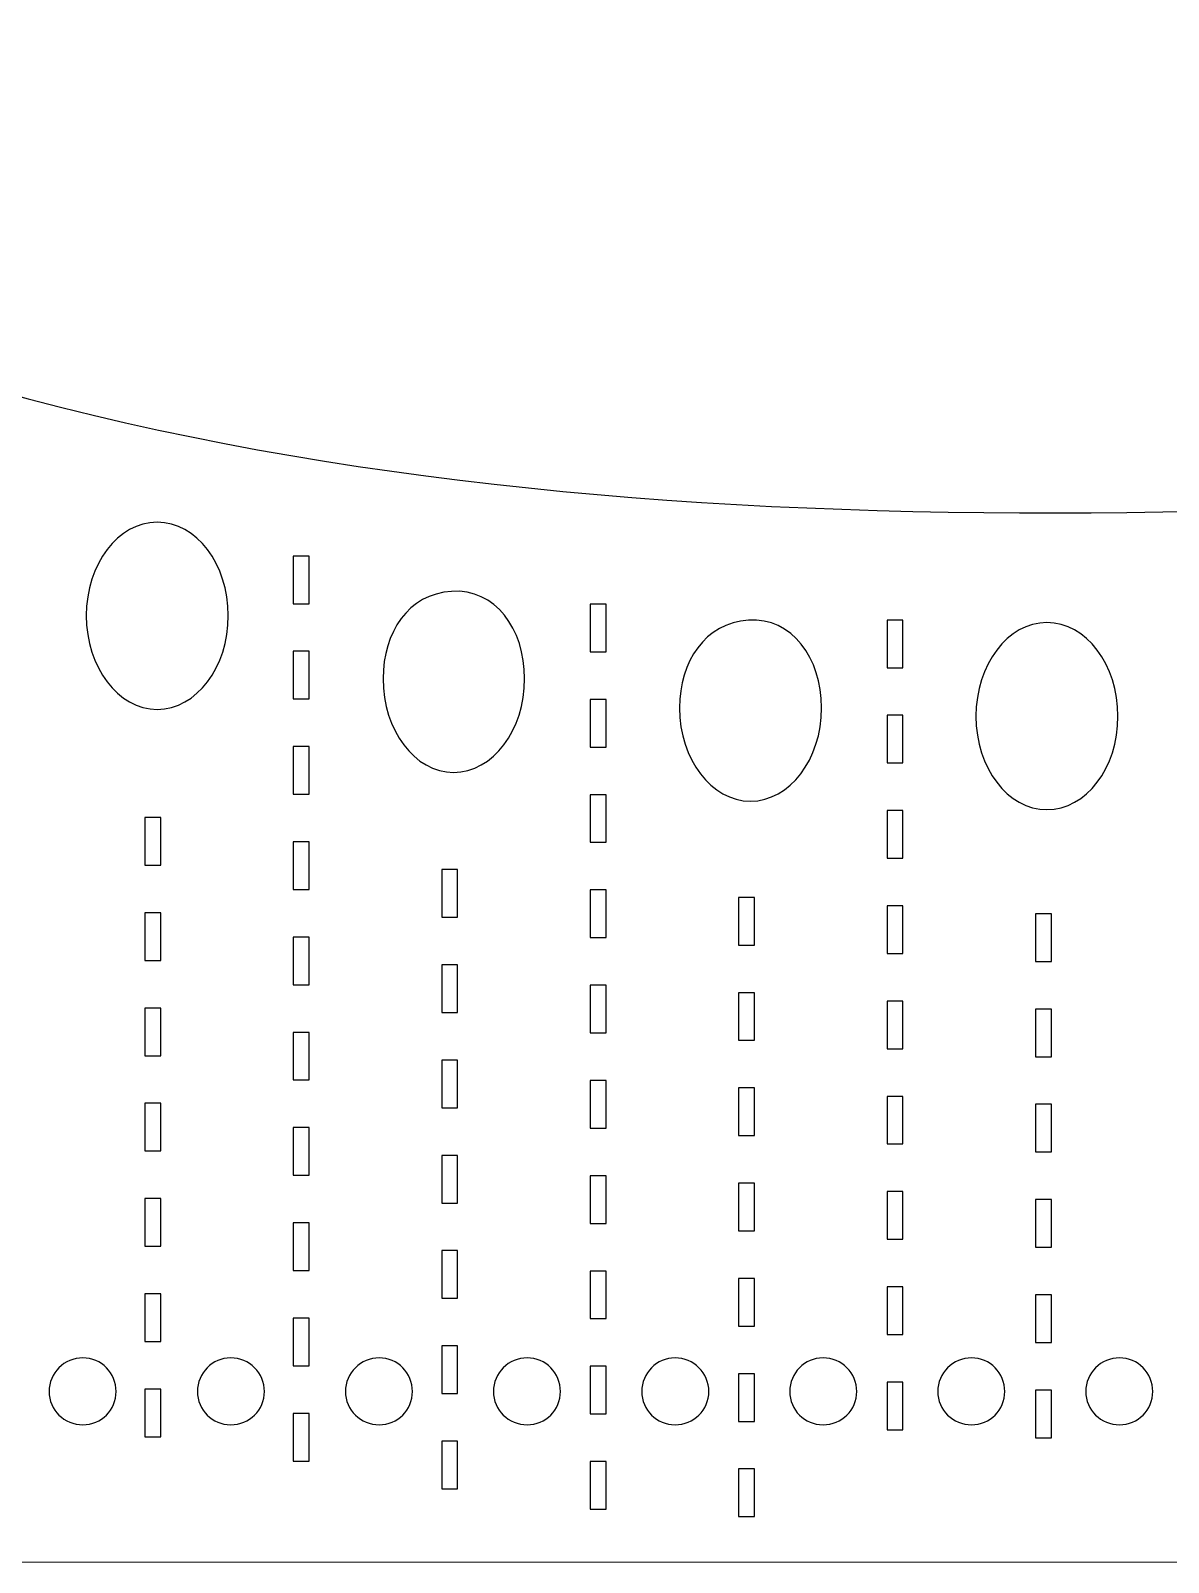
# Model space of a CAD drawing. Header units: centimetres. Extents: x -6.9 to 6.9, y -1.3 to 1.3.
# Drawn here: x -5.368 to -3.473, y -1.278 to 1.275 of the extents above; entities that cross this region are included whole.
import ezdxf

# ---------------------------------------------------------------- set-up
doc = ezdxf.new("R2010")
doc.units = ezdxf.units.CM
doc.header["$MEASUREMENT"] = 0
doc.layers.add('Layer 1', color=7, linetype='Continuous')

msp = doc.modelspace()

# ---------------------------------------------------------------- linework, layer by layer
at = {"layer": 'Layer 1', "color": 222, "lineweight": 25}
for points, knots in [([(6.92606, -0.55828), (6.40813, -0.54677), (5.9494, -0.44366), (5.62497, -0.34466), (5.62497, -0.34466), (5.30054, -0.24566), (5.14413, -0.19359), (4.97547, -0.1368), (4.97547, -0.1368), (4.80681, -0.08001), (4.65236, -0.02698), (4.41791, 0.05175), (4.41791, 0.05175), (4.18346, 0.13048), (3.85954, 0.23327), (3.56504, 0.31072), (3.56504, 0.31072), (3.27054, 0.38816), (3.02466, 0.44483), (2.84688, 0.47876), (2.84688, 0.47876), (2.6691, 0.51269), (2.59211, 0.52663), (2.32279, 0.57076), (2.32279, 0.57076), (2.05347, 0.61489), (1.57286, 0.66676), (1.02916, 0.68857), (1.02916, 0.68857), (0.07434, 0.78605), (-1.05031, 0.64362), (-2.1847, 0.54718), (-2.1847, 0.54718), (-2.1847, 0.54718), (-2.21116, 0.5447), (-2.21116, 0.5447), (-2.21116, 0.5447), (-3.50773, 0.43533), (-4.8151, 0.38985), (-5.893, 0.83574), (-5.893, 0.83574), (-6.15484, 0.96133), (-6.43719, 1.10859), (-6.66195, 1.27478), (-6.66195, 1.27478), (-6.66195, 1.27478), (-6.91827, 1.15572), (-6.91827, 1.15572), (-6.91827, 1.15572), (-6.91827, 1.15572), (-6.92654, -1.27782), (-6.92654, -1.27782), (-6.92654, -1.27782), (-6.92654, -1.27782), (6.92708, -1.27679), (6.92708, -1.27679), (6.92708, -1.27679), (6.92708, -1.27679), (6.92606, -0.55828), (6.92606, -0.55828)], [0, 0, 0, 0, 0.0625, 0.0625, 0.0625, 0.0625, 0.125, 0.125, 0.125, 0.125, 0.1875, 0.1875, 0.1875, 0.1875, 0.25, 0.25, 0.25, 0.25, 0.3125, 0.3125, 0.3125, 0.3125, 0.375, 0.375, 0.375, 0.375, 0.4375, 0.4375, 0.4375, 0.4375, 0.5, 0.5, 0.5, 0.5, 0.5625, 0.5625, 0.5625, 0.5625, 0.625, 0.625, 0.625, 0.625, 0.6875, 0.6875, 0.6875, 0.6875, 0.75, 0.75, 0.75, 0.75, 0.8125, 0.8125, 0.8125, 0.8125, 0.875, 0.875, 0.875, 0.875, 1, 1, 1, 1]), ([(-5.0389, 0.29996), (-5.0389, 0.21385), (-5.0919, 0.14369), (-5.15714, 0.14369), (-5.15714, 0.14369), (-5.22237, 0.14369), (-5.27538, 0.21385), (-5.27538, 0.29996), (-5.27538, 0.29996), (-5.27538, 0.38607), (-5.22238, 0.4554), (-5.15714, 0.4554), (-5.15714, 0.4554), (-5.09191, 0.4554), (-5.0389, 0.38607), (-5.0389, 0.29996)], [0, 0, 0, 0, 0.2, 0.2, 0.2, 0.2, 0.4, 0.4, 0.4, 0.4, 0.6, 0.6, 0.6, 0.6, 1, 1, 1, 1]), ([(-4.90412, 0.39918), (-4.90412, 0.39918), (-4.90412, 0.3198), (-4.90412, 0.3198), (-4.90412, 0.3198), (-4.90412, 0.3198), (-4.93058, 0.3198), (-4.93058, 0.3198), (-4.93058, 0.3198), (-4.93058, 0.3198), (-4.93058, 0.39918), (-4.93058, 0.39918), (-4.93058, 0.39918), (-4.93058, 0.39918), (-4.90412, 0.39918), (-4.90412, 0.39918)], [0, 0, 0, 0, 0.2, 0.2, 0.2, 0.2, 0.4, 0.4, 0.4, 0.4, 0.6, 0.6, 0.6, 0.6, 1, 1, 1, 1]), ([(-4.54528, 0.19495), (-4.54528, 0.10884), (-4.59828, 0.03868), (-4.66352, 0.03868), (-4.66352, 0.03868), (-4.72875, 0.03868), (-4.78093, 0.10884), (-4.78093, 0.19495), (-4.78093, 0.19495), (-4.78093, 0.27221), (-4.73912, 0.33563), (-4.6669, 0.34038), (-4.6669, 0.34038), (-4.59469, 0.34514), (-4.54528, 0.27818), (-4.54528, 0.19495)], [0, 0, 0, 0, 0.2, 0.2, 0.2, 0.2, 0.4, 0.4, 0.4, 0.4, 0.6, 0.6, 0.6, 0.6, 1, 1, 1, 1]), ([(-4.40968, 0.31898), (-4.40968, 0.31898), (-4.40968, 0.2396), (-4.40968, 0.2396), (-4.40968, 0.2396), (-4.40968, 0.2396), (-4.43614, 0.2396), (-4.43614, 0.2396), (-4.43614, 0.2396), (-4.43614, 0.2396), (-4.43614, 0.31898), (-4.43614, 0.31898), (-4.43614, 0.31898), (-4.43614, 0.31898), (-4.40968, 0.31898), (-4.40968, 0.31898)], [0, 0, 0, 0, 0.2, 0.2, 0.2, 0.2, 0.4, 0.4, 0.4, 0.4, 0.6, 0.6, 0.6, 0.6, 1, 1, 1, 1]), ([(-4.05084, 0.14617), (-4.05084, 0.06006), (-4.10384, -0.00927), (-4.16908, -0.00927), (-4.16908, -0.00927), (-4.23431, -0.00927), (-4.28732, 0.06006), (-4.28732, 0.14617), (-4.28732, 0.14617), (-4.28732, 0.22343), (-4.24482, 0.28754), (-4.17254, 0.29234), (-4.17254, 0.29234), (-4.10026, 0.29714), (-4.05085, 0.2294), (-4.05085, 0.14617), (-4.05085, 0.14617), (-4.05085, 0.14617), (-4.05084, 0.14617), (-4.05084, 0.14617)], [0, 0, 0, 0, 0.1666667, 0.1666667, 0.1666667, 0.1666667, 0.3333333, 0.3333333, 0.3333333, 0.3333333, 0.5, 0.5, 0.5, 0.5, 0.6666667, 0.6666667, 0.6666667, 0.6666667, 1, 1, 1, 1]), ([(-3.91524, 0.29252), (-3.91524, 0.29252), (-3.91524, 0.21314), (-3.91524, 0.21314), (-3.91524, 0.21314), (-3.91524, 0.21314), (-3.9417, 0.21314), (-3.9417, 0.21314), (-3.9417, 0.21314), (-3.9417, 0.21314), (-3.9417, 0.29252), (-3.9417, 0.29252), (-3.9417, 0.29252), (-3.9417, 0.29252), (-3.91524, 0.29252), (-3.91524, 0.29252)], [0, 0, 0, 0, 0.2, 0.2, 0.2, 0.2, 0.4, 0.4, 0.4, 0.4, 0.6, 0.6, 0.6, 0.6, 1, 1, 1, 1]), ([(-3.55723, 0.13211), (-3.55723, 0.046), (-3.61023, -0.02333), (-3.67547, -0.02333), (-3.67547, -0.02333), (-3.7407, -0.02333), (-3.79371, 0.046), (-3.79371, 0.13211), (-3.79371, 0.13211), (-3.79371, 0.21822), (-3.74071, 0.28838), (-3.67547, 0.28838), (-3.67547, 0.28838), (-3.61024, 0.28838), (-3.55723, 0.21822), (-3.55723, 0.13211)], [0, 0, 0, 0, 0.2, 0.2, 0.2, 0.2, 0.4, 0.4, 0.4, 0.4, 0.6, 0.6, 0.6, 0.6, 1, 1, 1, 1]), ([(-4.90412, 0.24043), (-4.90412, 0.24043), (-4.90412, 0.16105), (-4.90412, 0.16105), (-4.90412, 0.16105), (-4.90412, 0.16105), (-4.93058, 0.16105), (-4.93058, 0.16105), (-4.93058, 0.16105), (-4.93058, 0.16105), (-4.93058, 0.24043), (-4.93058, 0.24043), (-4.93058, 0.24043), (-4.93058, 0.24043), (-4.90412, 0.24043), (-4.90412, 0.24043)], [0, 0, 0, 0, 0.2, 0.2, 0.2, 0.2, 0.4, 0.4, 0.4, 0.4, 0.6, 0.6, 0.6, 0.6, 1, 1, 1, 1]), ([(-4.40968, 0.16023), (-4.40968, 0.16023), (-4.40968, 0.08085), (-4.40968, 0.08085), (-4.40968, 0.08085), (-4.40968, 0.08085), (-4.43614, 0.08085), (-4.43614, 0.08085), (-4.43614, 0.08085), (-4.43614, 0.08085), (-4.43614, 0.16023), (-4.43614, 0.16023), (-4.43614, 0.16023), (-4.43614, 0.16023), (-4.40968, 0.16023), (-4.40968, 0.16023)], [0, 0, 0, 0, 0.2, 0.2, 0.2, 0.2, 0.4, 0.4, 0.4, 0.4, 0.6, 0.6, 0.6, 0.6, 1, 1, 1, 1]), ([(-3.91524, 0.13377), (-3.91524, 0.13377), (-3.91524, 0.05439), (-3.91524, 0.05439), (-3.91524, 0.05439), (-3.91524, 0.05439), (-3.9417, 0.05439), (-3.9417, 0.05439), (-3.9417, 0.05439), (-3.9417, 0.05439), (-3.9417, 0.13377), (-3.9417, 0.13377), (-3.9417, 0.13377), (-3.9417, 0.13377), (-3.91524, 0.13377), (-3.91524, 0.13377)], [0, 0, 0, 0, 0.2, 0.2, 0.2, 0.2, 0.4, 0.4, 0.4, 0.4, 0.6, 0.6, 0.6, 0.6, 1, 1, 1, 1]), ([(-4.90412, 0.08168), (-4.90412, 0.08168), (-4.90412, 0.0023), (-4.90412, 0.0023), (-4.90412, 0.0023), (-4.90412, 0.0023), (-4.93058, 0.0023), (-4.93058, 0.0023), (-4.93058, 0.0023), (-4.93058, 0.0023), (-4.93058, 0.08168), (-4.93058, 0.08168), (-4.93058, 0.08168), (-4.93058, 0.08168), (-4.90412, 0.08168), (-4.90412, 0.08168)], [0, 0, 0, 0, 0.2, 0.2, 0.2, 0.2, 0.4, 0.4, 0.4, 0.4, 0.6, 0.6, 0.6, 0.6, 1, 1, 1, 1]), ([(-4.40968, 0.00148), (-4.40968, 0.00148), (-4.40968, -0.0779), (-4.40968, -0.0779), (-4.40968, -0.0779), (-4.40968, -0.0779), (-4.43614, -0.0779), (-4.43614, -0.0779), (-4.43614, -0.0779), (-4.43614, -0.0779), (-4.43614, 0.00148), (-4.43614, 0.00148), (-4.43614, 0.00148), (-4.43614, 0.00148), (-4.40968, 0.00148), (-4.40968, 0.00148)], [0, 0, 0, 0, 0.2, 0.2, 0.2, 0.2, 0.4, 0.4, 0.4, 0.4, 0.6, 0.6, 0.6, 0.6, 1, 1, 1, 1]), ([(-3.91524, -0.02498), (-3.91524, -0.02498), (-3.91524, -0.10436), (-3.91524, -0.10436), (-3.91524, -0.10436), (-3.91524, -0.10436), (-3.9417, -0.10436), (-3.9417, -0.10436), (-3.9417, -0.10436), (-3.9417, -0.10436), (-3.9417, -0.02498), (-3.9417, -0.02498), (-3.9417, -0.02498), (-3.9417, -0.02498), (-3.91524, -0.02498), (-3.91524, -0.02498)], [0, 0, 0, 0, 0.2, 0.2, 0.2, 0.2, 0.4, 0.4, 0.4, 0.4, 0.6, 0.6, 0.6, 0.6, 1, 1, 1, 1]), ([(-5.15134, -0.03656), (-5.15134, -0.03656), (-5.15134, -0.11594), (-5.15134, -0.11594), (-5.15134, -0.11594), (-5.15134, -0.11594), (-5.1778, -0.11594), (-5.1778, -0.11594), (-5.1778, -0.11594), (-5.1778, -0.11594), (-5.1778, -0.03656), (-5.1778, -0.03656), (-5.1778, -0.03656), (-5.1778, -0.03656), (-5.15134, -0.03656), (-5.15134, -0.03656)], [0, 0, 0, 0, 0.2, 0.2, 0.2, 0.2, 0.4, 0.4, 0.4, 0.4, 0.6, 0.6, 0.6, 0.6, 1, 1, 1, 1]), ([(-4.90412, -0.07707), (-4.90412, -0.07707), (-4.90412, -0.15645), (-4.90412, -0.15645), (-4.90412, -0.15645), (-4.90412, -0.15645), (-4.93058, -0.15645), (-4.93058, -0.15645), (-4.93058, -0.15645), (-4.93058, -0.15645), (-4.93058, -0.07707), (-4.93058, -0.07707), (-4.93058, -0.07707), (-4.93058, -0.07707), (-4.90412, -0.07707), (-4.90412, -0.07707)], [0, 0, 0, 0, 0.2, 0.2, 0.2, 0.2, 0.4, 0.4, 0.4, 0.4, 0.6, 0.6, 0.6, 0.6, 1, 1, 1, 1]), ([(-4.6569, -0.12337), (-4.6569, -0.12337), (-4.6569, -0.20275), (-4.6569, -0.20275), (-4.6569, -0.20275), (-4.6569, -0.20275), (-4.68336, -0.20275), (-4.68336, -0.20275), (-4.68336, -0.20275), (-4.68336, -0.20275), (-4.68336, -0.12337), (-4.68336, -0.12337), (-4.68336, -0.12337), (-4.68336, -0.12337), (-4.6569, -0.12337), (-4.6569, -0.12337)], [0, 0, 0, 0, 0.2, 0.2, 0.2, 0.2, 0.4, 0.4, 0.4, 0.4, 0.6, 0.6, 0.6, 0.6, 1, 1, 1, 1]), ([(-4.40968, -0.15727), (-4.40968, -0.15727), (-4.40968, -0.23665), (-4.40968, -0.23665), (-4.40968, -0.23665), (-4.40968, -0.23665), (-4.43614, -0.23665), (-4.43614, -0.23665), (-4.43614, -0.23665), (-4.43614, -0.23665), (-4.43614, -0.15727), (-4.43614, -0.15727), (-4.43614, -0.15727), (-4.43614, -0.15727), (-4.40968, -0.15727), (-4.40968, -0.15727)], [0, 0, 0, 0, 0.2, 0.2, 0.2, 0.2, 0.4, 0.4, 0.4, 0.4, 0.6, 0.6, 0.6, 0.6, 1, 1, 1, 1]), ([(-4.16246, -0.16968), (-4.16246, -0.16968), (-4.16246, -0.24906), (-4.16246, -0.24906), (-4.16246, -0.24906), (-4.16246, -0.24906), (-4.18892, -0.24906), (-4.18892, -0.24906), (-4.18892, -0.24906), (-4.18892, -0.24906), (-4.18892, -0.16968), (-4.18892, -0.16968), (-4.18892, -0.16968), (-4.18892, -0.16968), (-4.16246, -0.16968), (-4.16246, -0.16968)], [0, 0, 0, 0, 0.2, 0.2, 0.2, 0.2, 0.4, 0.4, 0.4, 0.4, 0.6, 0.6, 0.6, 0.6, 1, 1, 1, 1]), ([(-5.15134, -0.19531), (-5.15134, -0.19531), (-5.15134, -0.27469), (-5.15134, -0.27469), (-5.15134, -0.27469), (-5.15134, -0.27469), (-5.1778, -0.27469), (-5.1778, -0.27469), (-5.1778, -0.27469), (-5.1778, -0.27469), (-5.1778, -0.19531), (-5.1778, -0.19531), (-5.1778, -0.19531), (-5.1778, -0.19531), (-5.15134, -0.19531), (-5.15134, -0.19531)], [0, 0, 0, 0, 0.2, 0.2, 0.2, 0.2, 0.4, 0.4, 0.4, 0.4, 0.6, 0.6, 0.6, 0.6, 1, 1, 1, 1]), ([(-3.91524, -0.18373), (-3.91524, -0.18373), (-3.91524, -0.26311), (-3.91524, -0.26311), (-3.91524, -0.26311), (-3.91524, -0.26311), (-3.9417, -0.26311), (-3.9417, -0.26311), (-3.9417, -0.26311), (-3.9417, -0.26311), (-3.9417, -0.18373), (-3.9417, -0.18373), (-3.9417, -0.18373), (-3.9417, -0.18373), (-3.91524, -0.18373), (-3.91524, -0.18373)], [0, 0, 0, 0, 0.2, 0.2, 0.2, 0.2, 0.4, 0.4, 0.4, 0.4, 0.6, 0.6, 0.6, 0.6, 1, 1, 1, 1]), ([(-3.66802, -0.19696), (-3.66802, -0.19696), (-3.66802, -0.27634), (-3.66802, -0.27634), (-3.66802, -0.27634), (-3.66802, -0.27634), (-3.69448, -0.27634), (-3.69448, -0.27634), (-3.69448, -0.27634), (-3.69448, -0.27634), (-3.69448, -0.19696), (-3.69448, -0.19696), (-3.69448, -0.19696), (-3.69448, -0.19696), (-3.66802, -0.19696), (-3.66802, -0.19696)], [0, 0, 0, 0, 0.2, 0.2, 0.2, 0.2, 0.4, 0.4, 0.4, 0.4, 0.6, 0.6, 0.6, 0.6, 1, 1, 1, 1]), ([(-4.90412, -0.23582), (-4.90412, -0.23582), (-4.90412, -0.3152), (-4.90412, -0.3152), (-4.90412, -0.3152), (-4.90412, -0.3152), (-4.93058, -0.3152), (-4.93058, -0.3152), (-4.93058, -0.3152), (-4.93058, -0.3152), (-4.93058, -0.23582), (-4.93058, -0.23582), (-4.93058, -0.23582), (-4.93058, -0.23582), (-4.90412, -0.23582), (-4.90412, -0.23582)], [0, 0, 0, 0, 0.2, 0.2, 0.2, 0.2, 0.4, 0.4, 0.4, 0.4, 0.6, 0.6, 0.6, 0.6, 1, 1, 1, 1]), ([(-4.6569, -0.28212), (-4.6569, -0.28212), (-4.6569, -0.3615), (-4.6569, -0.3615), (-4.6569, -0.3615), (-4.6569, -0.3615), (-4.68336, -0.3615), (-4.68336, -0.3615), (-4.68336, -0.3615), (-4.68336, -0.3615), (-4.68336, -0.28212), (-4.68336, -0.28212), (-4.68336, -0.28212), (-4.68336, -0.28212), (-4.6569, -0.28212), (-4.6569, -0.28212)], [0, 0, 0, 0, 0.2, 0.2, 0.2, 0.2, 0.4, 0.4, 0.4, 0.4, 0.6, 0.6, 0.6, 0.6, 1, 1, 1, 1]), ([(-4.40968, -0.31602), (-4.40968, -0.31602), (-4.40968, -0.3954), (-4.40968, -0.3954), (-4.40968, -0.3954), (-4.40968, -0.3954), (-4.43614, -0.3954), (-4.43614, -0.3954), (-4.43614, -0.3954), (-4.43614, -0.3954), (-4.43614, -0.31602), (-4.43614, -0.31602), (-4.43614, -0.31602), (-4.43614, -0.31602), (-4.40968, -0.31602), (-4.40968, -0.31602)], [0, 0, 0, 0, 0.2, 0.2, 0.2, 0.2, 0.4, 0.4, 0.4, 0.4, 0.6, 0.6, 0.6, 0.6, 1, 1, 1, 1]), ([(-4.16246, -0.32843), (-4.16246, -0.32843), (-4.16246, -0.40781), (-4.16246, -0.40781), (-4.16246, -0.40781), (-4.16246, -0.40781), (-4.18892, -0.40781), (-4.18892, -0.40781), (-4.18892, -0.40781), (-4.18892, -0.40781), (-4.18892, -0.32843), (-4.18892, -0.32843), (-4.18892, -0.32843), (-4.18892, -0.32843), (-4.16246, -0.32843), (-4.16246, -0.32843)], [0, 0, 0, 0, 0.2, 0.2, 0.2, 0.2, 0.4, 0.4, 0.4, 0.4, 0.6, 0.6, 0.6, 0.6, 1, 1, 1, 1]), ([(-5.15134, -0.35406), (-5.15134, -0.35406), (-5.15134, -0.43344), (-5.15134, -0.43344), (-5.15134, -0.43344), (-5.15134, -0.43344), (-5.1778, -0.43344), (-5.1778, -0.43344), (-5.1778, -0.43344), (-5.1778, -0.43344), (-5.1778, -0.35406), (-5.1778, -0.35406), (-5.1778, -0.35406), (-5.1778, -0.35406), (-5.15134, -0.35406), (-5.15134, -0.35406)], [0, 0, 0, 0, 0.2, 0.2, 0.2, 0.2, 0.4, 0.4, 0.4, 0.4, 0.6, 0.6, 0.6, 0.6, 1, 1, 1, 1]), ([(-3.91524, -0.34248), (-3.91524, -0.34248), (-3.91524, -0.42186), (-3.91524, -0.42186), (-3.91524, -0.42186), (-3.91524, -0.42186), (-3.9417, -0.42186), (-3.9417, -0.42186), (-3.9417, -0.42186), (-3.9417, -0.42186), (-3.9417, -0.34248), (-3.9417, -0.34248), (-3.9417, -0.34248), (-3.9417, -0.34248), (-3.91524, -0.34248), (-3.91524, -0.34248)], [0, 0, 0, 0, 0.2, 0.2, 0.2, 0.2, 0.4, 0.4, 0.4, 0.4, 0.6, 0.6, 0.6, 0.6, 1, 1, 1, 1]), ([(-3.66802, -0.35571), (-3.66802, -0.35571), (-3.66802, -0.43509), (-3.66802, -0.43509), (-3.66802, -0.43509), (-3.66802, -0.43509), (-3.69448, -0.43509), (-3.69448, -0.43509), (-3.69448, -0.43509), (-3.69448, -0.43509), (-3.69448, -0.35571), (-3.69448, -0.35571), (-3.69448, -0.35571), (-3.69448, -0.35571), (-3.66802, -0.35571), (-3.66802, -0.35571)], [0, 0, 0, 0, 0.2, 0.2, 0.2, 0.2, 0.4, 0.4, 0.4, 0.4, 0.6, 0.6, 0.6, 0.6, 1, 1, 1, 1]), ([(-4.90412, -0.39457), (-4.90412, -0.39457), (-4.90412, -0.47395), (-4.90412, -0.47395), (-4.90412, -0.47395), (-4.90412, -0.47395), (-4.93058, -0.47395), (-4.93058, -0.47395), (-4.93058, -0.47395), (-4.93058, -0.47395), (-4.93058, -0.39457), (-4.93058, -0.39457), (-4.93058, -0.39457), (-4.93058, -0.39457), (-4.90412, -0.39457), (-4.90412, -0.39457)], [0, 0, 0, 0, 0.2, 0.2, 0.2, 0.2, 0.4, 0.4, 0.4, 0.4, 0.6, 0.6, 0.6, 0.6, 1, 1, 1, 1]), ([(-4.6569, -0.44087), (-4.6569, -0.44087), (-4.6569, -0.52025), (-4.6569, -0.52025), (-4.6569, -0.52025), (-4.6569, -0.52025), (-4.68336, -0.52025), (-4.68336, -0.52025), (-4.68336, -0.52025), (-4.68336, -0.52025), (-4.68336, -0.44087), (-4.68336, -0.44087), (-4.68336, -0.44087), (-4.68336, -0.44087), (-4.6569, -0.44087), (-4.6569, -0.44087)], [0, 0, 0, 0, 0.2, 0.2, 0.2, 0.2, 0.4, 0.4, 0.4, 0.4, 0.6, 0.6, 0.6, 0.6, 1, 1, 1, 1]), ([(-4.40968, -0.47477), (-4.40968, -0.47477), (-4.40968, -0.55415), (-4.40968, -0.55415), (-4.40968, -0.55415), (-4.40968, -0.55415), (-4.43614, -0.55415), (-4.43614, -0.55415), (-4.43614, -0.55415), (-4.43614, -0.55415), (-4.43614, -0.47477), (-4.43614, -0.47477), (-4.43614, -0.47477), (-4.43614, -0.47477), (-4.40968, -0.47477), (-4.40968, -0.47477)], [0, 0, 0, 0, 0.2, 0.2, 0.2, 0.2, 0.4, 0.4, 0.4, 0.4, 0.6, 0.6, 0.6, 0.6, 1, 1, 1, 1]), ([(-4.16246, -0.48718), (-4.16246, -0.48718), (-4.16246, -0.56656), (-4.16246, -0.56656), (-4.16246, -0.56656), (-4.16246, -0.56656), (-4.18892, -0.56656), (-4.18892, -0.56656), (-4.18892, -0.56656), (-4.18892, -0.56656), (-4.18892, -0.48718), (-4.18892, -0.48718), (-4.18892, -0.48718), (-4.18892, -0.48718), (-4.16246, -0.48718), (-4.16246, -0.48718)], [0, 0, 0, 0, 0.2, 0.2, 0.2, 0.2, 0.4, 0.4, 0.4, 0.4, 0.6, 0.6, 0.6, 0.6, 1, 1, 1, 1]), ([(-3.91524, -0.50123), (-3.91524, -0.50123), (-3.91524, -0.58061), (-3.91524, -0.58061), (-3.91524, -0.58061), (-3.91524, -0.58061), (-3.9417, -0.58061), (-3.9417, -0.58061), (-3.9417, -0.58061), (-3.9417, -0.58061), (-3.9417, -0.50123), (-3.9417, -0.50123), (-3.9417, -0.50123), (-3.9417, -0.50123), (-3.91524, -0.50123), (-3.91524, -0.50123)], [0, 0, 0, 0, 0.2, 0.2, 0.2, 0.2, 0.4, 0.4, 0.4, 0.4, 0.6, 0.6, 0.6, 0.6, 1, 1, 1, 1]), ([(-5.15134, -0.51281), (-5.15134, -0.51281), (-5.15134, -0.59219), (-5.15134, -0.59219), (-5.15134, -0.59219), (-5.15134, -0.59219), (-5.1778, -0.59219), (-5.1778, -0.59219), (-5.1778, -0.59219), (-5.1778, -0.59219), (-5.1778, -0.51281), (-5.1778, -0.51281), (-5.1778, -0.51281), (-5.1778, -0.51281), (-5.15134, -0.51281), (-5.15134, -0.51281)], [0, 0, 0, 0, 0.2, 0.2, 0.2, 0.2, 0.4, 0.4, 0.4, 0.4, 0.6, 0.6, 0.6, 0.6, 1, 1, 1, 1]), ([(-3.66802, -0.51446), (-3.66802, -0.51446), (-3.66802, -0.59384), (-3.66802, -0.59384), (-3.66802, -0.59384), (-3.66802, -0.59384), (-3.69448, -0.59384), (-3.69448, -0.59384), (-3.69448, -0.59384), (-3.69448, -0.59384), (-3.69448, -0.51446), (-3.69448, -0.51446), (-3.69448, -0.51446), (-3.69448, -0.51446), (-3.66802, -0.51446), (-3.66802, -0.51446)], [0, 0, 0, 0, 0.2, 0.2, 0.2, 0.2, 0.4, 0.4, 0.4, 0.4, 0.6, 0.6, 0.6, 0.6, 1, 1, 1, 1]), ([(-4.90412, -0.55332), (-4.90412, -0.55332), (-4.90412, -0.6327), (-4.90412, -0.6327), (-4.90412, -0.6327), (-4.90412, -0.6327), (-4.93058, -0.6327), (-4.93058, -0.6327), (-4.93058, -0.6327), (-4.93058, -0.6327), (-4.93058, -0.55332), (-4.93058, -0.55332), (-4.93058, -0.55332), (-4.93058, -0.55332), (-4.90412, -0.55332), (-4.90412, -0.55332)], [0, 0, 0, 0, 0.2, 0.2, 0.2, 0.2, 0.4, 0.4, 0.4, 0.4, 0.6, 0.6, 0.6, 0.6, 1, 1, 1, 1]), ([(-4.6569, -0.59962), (-4.6569, -0.59962), (-4.6569, -0.679), (-4.6569, -0.679), (-4.6569, -0.679), (-4.6569, -0.679), (-4.68336, -0.679), (-4.68336, -0.679), (-4.68336, -0.679), (-4.68336, -0.679), (-4.68336, -0.59962), (-4.68336, -0.59962), (-4.68336, -0.59962), (-4.68336, -0.59962), (-4.6569, -0.59962), (-4.6569, -0.59962)], [0, 0, 0, 0, 0.2, 0.2, 0.2, 0.2, 0.4, 0.4, 0.4, 0.4, 0.6, 0.6, 0.6, 0.6, 1, 1, 1, 1]), ([(-4.40968, -0.63352), (-4.40968, -0.63352), (-4.40968, -0.7129), (-4.40968, -0.7129), (-4.40968, -0.7129), (-4.40968, -0.7129), (-4.43614, -0.7129), (-4.43614, -0.7129), (-4.43614, -0.7129), (-4.43614, -0.7129), (-4.43614, -0.63352), (-4.43614, -0.63352), (-4.43614, -0.63352), (-4.43614, -0.63352), (-4.40968, -0.63352), (-4.40968, -0.63352)], [0, 0, 0, 0, 0.2, 0.2, 0.2, 0.2, 0.4, 0.4, 0.4, 0.4, 0.6, 0.6, 0.6, 0.6, 1, 1, 1, 1]), ([(-4.16246, -0.64593), (-4.16246, -0.64593), (-4.16246, -0.72531), (-4.16246, -0.72531), (-4.16246, -0.72531), (-4.16246, -0.72531), (-4.18892, -0.72531), (-4.18892, -0.72531), (-4.18892, -0.72531), (-4.18892, -0.72531), (-4.18892, -0.64593), (-4.18892, -0.64593), (-4.18892, -0.64593), (-4.18892, -0.64593), (-4.16246, -0.64593), (-4.16246, -0.64593)], [0, 0, 0, 0, 0.2, 0.2, 0.2, 0.2, 0.4, 0.4, 0.4, 0.4, 0.6, 0.6, 0.6, 0.6, 1, 1, 1, 1]), ([(-3.91524, -0.65998), (-3.91524, -0.65998), (-3.91524, -0.73936), (-3.91524, -0.73936), (-3.91524, -0.73936), (-3.91524, -0.73936), (-3.9417, -0.73936), (-3.9417, -0.73936), (-3.9417, -0.73936), (-3.9417, -0.73936), (-3.9417, -0.65998), (-3.9417, -0.65998), (-3.9417, -0.65998), (-3.9417, -0.65998), (-3.91524, -0.65998), (-3.91524, -0.65998)], [0, 0, 0, 0, 0.2, 0.2, 0.2, 0.2, 0.4, 0.4, 0.4, 0.4, 0.6, 0.6, 0.6, 0.6, 1, 1, 1, 1]), ([(-5.15134, -0.67156), (-5.15134, -0.67156), (-5.15134, -0.75094), (-5.15134, -0.75094), (-5.15134, -0.75094), (-5.15134, -0.75094), (-5.1778, -0.75094), (-5.1778, -0.75094), (-5.1778, -0.75094), (-5.1778, -0.75094), (-5.1778, -0.67156), (-5.1778, -0.67156), (-5.1778, -0.67156), (-5.1778, -0.67156), (-5.15134, -0.67156), (-5.15134, -0.67156)], [0, 0, 0, 0, 0.2, 0.2, 0.2, 0.2, 0.4, 0.4, 0.4, 0.4, 0.6, 0.6, 0.6, 0.6, 1, 1, 1, 1]), ([(-3.66802, -0.67321), (-3.66802, -0.67321), (-3.66802, -0.75259), (-3.66802, -0.75259), (-3.66802, -0.75259), (-3.66802, -0.75259), (-3.69448, -0.75259), (-3.69448, -0.75259), (-3.69448, -0.75259), (-3.69448, -0.75259), (-3.69448, -0.67321), (-3.69448, -0.67321), (-3.69448, -0.67321), (-3.69448, -0.67321), (-3.66802, -0.67321), (-3.66802, -0.67321)], [0, 0, 0, 0, 0.2, 0.2, 0.2, 0.2, 0.4, 0.4, 0.4, 0.4, 0.6, 0.6, 0.6, 0.6, 1, 1, 1, 1]), ([(-4.90412, -0.71207), (-4.90412, -0.71207), (-4.90412, -0.79145), (-4.90412, -0.79145), (-4.90412, -0.79145), (-4.90412, -0.79145), (-4.93058, -0.79145), (-4.93058, -0.79145), (-4.93058, -0.79145), (-4.93058, -0.79145), (-4.93058, -0.71207), (-4.93058, -0.71207), (-4.93058, -0.71207), (-4.93058, -0.71207), (-4.90412, -0.71207), (-4.90412, -0.71207)], [0, 0, 0, 0, 0.2, 0.2, 0.2, 0.2, 0.4, 0.4, 0.4, 0.4, 0.6, 0.6, 0.6, 0.6, 1, 1, 1, 1]), ([(-4.6569, -0.75837), (-4.6569, -0.75837), (-4.6569, -0.83775), (-4.6569, -0.83775), (-4.6569, -0.83775), (-4.6569, -0.83775), (-4.68336, -0.83775), (-4.68336, -0.83775), (-4.68336, -0.83775), (-4.68336, -0.83775), (-4.68336, -0.75837), (-4.68336, -0.75837), (-4.68336, -0.75837), (-4.68336, -0.75837), (-4.6569, -0.75837), (-4.6569, -0.75837)], [0, 0, 0, 0, 0.2, 0.2, 0.2, 0.2, 0.4, 0.4, 0.4, 0.4, 0.6, 0.6, 0.6, 0.6, 1, 1, 1, 1]), ([(-4.40968, -0.79227), (-4.40968, -0.79227), (-4.40968, -0.87165), (-4.40968, -0.87165), (-4.40968, -0.87165), (-4.40968, -0.87165), (-4.43614, -0.87165), (-4.43614, -0.87165), (-4.43614, -0.87165), (-4.43614, -0.87165), (-4.43614, -0.79227), (-4.43614, -0.79227), (-4.43614, -0.79227), (-4.43614, -0.79227), (-4.40968, -0.79227), (-4.40968, -0.79227)], [0, 0, 0, 0, 0.2, 0.2, 0.2, 0.2, 0.4, 0.4, 0.4, 0.4, 0.6, 0.6, 0.6, 0.6, 1, 1, 1, 1]), ([(-4.16246, -0.80468), (-4.16246, -0.80468), (-4.16246, -0.88406), (-4.16246, -0.88406), (-4.16246, -0.88406), (-4.16246, -0.88406), (-4.18892, -0.88406), (-4.18892, -0.88406), (-4.18892, -0.88406), (-4.18892, -0.88406), (-4.18892, -0.80468), (-4.18892, -0.80468), (-4.18892, -0.80468), (-4.18892, -0.80468), (-4.16246, -0.80468), (-4.16246, -0.80468)], [0, 0, 0, 0, 0.2, 0.2, 0.2, 0.2, 0.4, 0.4, 0.4, 0.4, 0.6, 0.6, 0.6, 0.6, 1, 1, 1, 1]), ([(-5.15134, -0.83031), (-5.15134, -0.83031), (-5.15134, -0.90969), (-5.15134, -0.90969), (-5.15134, -0.90969), (-5.15134, -0.90969), (-5.1778, -0.90969), (-5.1778, -0.90969), (-5.1778, -0.90969), (-5.1778, -0.90969), (-5.1778, -0.83031), (-5.1778, -0.83031), (-5.1778, -0.83031), (-5.1778, -0.83031), (-5.15134, -0.83031), (-5.15134, -0.83031)], [0, 0, 0, 0, 0.2, 0.2, 0.2, 0.2, 0.4, 0.4, 0.4, 0.4, 0.6, 0.6, 0.6, 0.6, 1, 1, 1, 1]), ([(-3.91524, -0.81873), (-3.91524, -0.81873), (-3.91524, -0.89811), (-3.91524, -0.89811), (-3.91524, -0.89811), (-3.91524, -0.89811), (-3.9417, -0.89811), (-3.9417, -0.89811), (-3.9417, -0.89811), (-3.9417, -0.89811), (-3.9417, -0.81873), (-3.9417, -0.81873), (-3.9417, -0.81873), (-3.9417, -0.81873), (-3.91524, -0.81873), (-3.91524, -0.81873)], [0, 0, 0, 0, 0.2, 0.2, 0.2, 0.2, 0.4, 0.4, 0.4, 0.4, 0.6, 0.6, 0.6, 0.6, 1, 1, 1, 1]), ([(-3.66802, -0.83196), (-3.66802, -0.83196), (-3.66802, -0.91134), (-3.66802, -0.91134), (-3.66802, -0.91134), (-3.66802, -0.91134), (-3.69448, -0.91134), (-3.69448, -0.91134), (-3.69448, -0.91134), (-3.69448, -0.91134), (-3.69448, -0.83196), (-3.69448, -0.83196), (-3.69448, -0.83196), (-3.69448, -0.83196), (-3.66802, -0.83196), (-3.66802, -0.83196)], [0, 0, 0, 0, 0.2, 0.2, 0.2, 0.2, 0.4, 0.4, 0.4, 0.4, 0.6, 0.6, 0.6, 0.6, 1, 1, 1, 1]), ([(-4.90412, -0.87082), (-4.90412, -0.87082), (-4.90412, -0.9502), (-4.90412, -0.9502), (-4.90412, -0.9502), (-4.90412, -0.9502), (-4.93058, -0.9502), (-4.93058, -0.9502), (-4.93058, -0.9502), (-4.93058, -0.9502), (-4.93058, -0.87082), (-4.93058, -0.87082), (-4.93058, -0.87082), (-4.93058, -0.87082), (-4.90412, -0.87082), (-4.90412, -0.87082)], [0, 0, 0, 0, 0.2, 0.2, 0.2, 0.2, 0.4, 0.4, 0.4, 0.4, 0.6, 0.6, 0.6, 0.6, 1, 1, 1, 1]), ([(-4.6569, -0.91712), (-4.6569, -0.91712), (-4.6569, -0.9965), (-4.6569, -0.9965), (-4.6569, -0.9965), (-4.6569, -0.9965), (-4.68336, -0.9965), (-4.68336, -0.9965), (-4.68336, -0.9965), (-4.68336, -0.9965), (-4.68336, -0.91712), (-4.68336, -0.91712), (-4.68336, -0.91712), (-4.68336, -0.91712), (-4.6569, -0.91712), (-4.6569, -0.91712)], [0, 0, 0, 0, 0.2, 0.2, 0.2, 0.2, 0.4, 0.4, 0.4, 0.4, 0.6, 0.6, 0.6, 0.6, 1, 1, 1, 1]), ([(-5.22576, -0.99319), (-5.22576, -1.02403), (-5.25031, -1.04859), (-5.28116, -1.04859), (-5.28116, -1.04859), (-5.312, -1.04859), (-5.33738, -1.02404), (-5.33738, -0.99319), (-5.33738, -0.99319), (-5.33738, -0.96235), (-5.312, -0.93697), (-5.28116, -0.93697), (-5.28116, -0.93697), (-5.25032, -0.93697), (-5.22576, -0.96235), (-5.22576, -0.99319)], [0, 0, 0, 0, 0.2, 0.2, 0.2, 0.2, 0.4, 0.4, 0.4, 0.4, 0.6, 0.6, 0.6, 0.6, 1, 1, 1, 1]), ([(-4.97854, -0.99319), (-4.97854, -1.02403), (-5.00392, -1.04859), (-5.03476, -1.04859), (-5.03476, -1.04859), (-5.0656, -1.04859), (-5.09016, -1.02404), (-5.09016, -0.99319), (-5.09016, -0.99319), (-5.09016, -0.96235), (-5.06561, -0.93697), (-5.03476, -0.93697), (-5.03476, -0.93697), (-5.00392, -0.93697), (-4.97854, -0.96235), (-4.97854, -0.99319)], [0, 0, 0, 0, 0.2, 0.2, 0.2, 0.2, 0.4, 0.4, 0.4, 0.4, 0.6, 0.6, 0.6, 0.6, 1, 1, 1, 1]), ([(-4.73214, -0.99319), (-4.73214, -1.02403), (-4.75669, -1.04859), (-4.78754, -1.04859), (-4.78754, -1.04859), (-4.81838, -1.04859), (-4.84376, -1.02404), (-4.84376, -0.99319), (-4.84376, -0.99319), (-4.84376, -0.96235), (-4.81838, -0.93697), (-4.78754, -0.93697), (-4.78754, -0.93697), (-4.7567, -0.93697), (-4.73214, -0.96235), (-4.73214, -0.99319)], [0, 0, 0, 0, 0.2, 0.2, 0.2, 0.2, 0.4, 0.4, 0.4, 0.4, 0.6, 0.6, 0.6, 0.6, 1, 1, 1, 1]), ([(-4.48575, -0.99319), (-4.48575, -1.02403), (-4.5103, -1.04859), (-4.54115, -1.04859), (-4.54115, -1.04859), (-4.57199, -1.04859), (-4.59737, -1.02404), (-4.59737, -0.99319), (-4.59737, -0.99319), (-4.59737, -0.96235), (-4.57199, -0.93697), (-4.54115, -0.93697), (-4.54115, -0.93697), (-4.51031, -0.93697), (-4.48575, -0.96235), (-4.48575, -0.99319)], [0, 0, 0, 0, 0.2, 0.2, 0.2, 0.2, 0.4, 0.4, 0.4, 0.4, 0.6, 0.6, 0.6, 0.6, 1, 1, 1, 1]), ([(-4.23853, -0.99319), (-4.23853, -1.02403), (-4.26391, -1.04859), (-4.29475, -1.04859), (-4.29475, -1.04859), (-4.32559, -1.04859), (-4.35015, -1.02404), (-4.35015, -0.99319), (-4.35015, -0.99319), (-4.35015, -0.96235), (-4.3256, -0.93697), (-4.29475, -0.93697), (-4.29475, -0.93697), (-4.26391, -0.93697), (-4.23853, -0.96235), (-4.23853, -0.99319)], [0, 0, 0, 0, 0.2, 0.2, 0.2, 0.2, 0.4, 0.4, 0.4, 0.4, 0.6, 0.6, 0.6, 0.6, 1, 1, 1, 1]), ([(-3.99214, -0.99319), (-3.99214, -1.02403), (-4.01752, -1.04859), (-4.04836, -1.04859), (-4.04836, -1.04859), (-4.0792, -1.04859), (-4.10376, -1.02404), (-4.10376, -0.99319), (-4.10376, -0.99319), (-4.10376, -0.96235), (-4.07921, -0.93697), (-4.04836, -0.93697), (-4.04836, -0.93697), (-4.01752, -0.93697), (-3.99214, -0.96235), (-3.99214, -0.99319)], [0, 0, 0, 0, 0.2, 0.2, 0.2, 0.2, 0.4, 0.4, 0.4, 0.4, 0.6, 0.6, 0.6, 0.6, 1, 1, 1, 1]), ([(-3.74574, -0.99319), (-3.74574, -1.02403), (-3.77029, -1.04859), (-3.80114, -1.04859), (-3.80114, -1.04859), (-3.83198, -1.04859), (-3.85736, -1.02404), (-3.85736, -0.99319), (-3.85736, -0.99319), (-3.85736, -0.96235), (-3.83198, -0.93697), (-3.80114, -0.93697), (-3.80114, -0.93697), (-3.7703, -0.93697), (-3.74574, -0.96235), (-3.74574, -0.99319)], [0, 0, 0, 0, 0.2, 0.2, 0.2, 0.2, 0.4, 0.4, 0.4, 0.4, 0.6, 0.6, 0.6, 0.6, 1, 1, 1, 1]), ([(-3.49935, -0.99319), (-3.49935, -1.02403), (-3.5239, -1.04859), (-3.55475, -1.04859), (-3.55475, -1.04859), (-3.58559, -1.04859), (-3.61097, -1.02404), (-3.61097, -0.99319), (-3.61097, -0.99319), (-3.61097, -0.96235), (-3.58559, -0.93697), (-3.55475, -0.93697), (-3.55475, -0.93697), (-3.52391, -0.93697), (-3.49935, -0.96235), (-3.49935, -0.99319)], [0, 0, 0, 0, 0.2, 0.2, 0.2, 0.2, 0.4, 0.4, 0.4, 0.4, 0.6, 0.6, 0.6, 0.6, 1, 1, 1, 1]), ([(-4.40968, -0.95102), (-4.40968, -0.95102), (-4.40968, -1.0304), (-4.40968, -1.0304), (-4.40968, -1.0304), (-4.40968, -1.0304), (-4.43614, -1.0304), (-4.43614, -1.0304), (-4.43614, -1.0304), (-4.43614, -1.0304), (-4.43614, -0.95102), (-4.43614, -0.95102), (-4.43614, -0.95102), (-4.43614, -0.95102), (-4.40968, -0.95102), (-4.40968, -0.95102)], [0, 0, 0, 0, 0.2, 0.2, 0.2, 0.2, 0.4, 0.4, 0.4, 0.4, 0.6, 0.6, 0.6, 0.6, 1, 1, 1, 1]), ([(-4.16246, -0.96343), (-4.16246, -0.96343), (-4.16246, -1.04281), (-4.16246, -1.04281), (-4.16246, -1.04281), (-4.16246, -1.04281), (-4.18892, -1.04281), (-4.18892, -1.04281), (-4.18892, -1.04281), (-4.18892, -1.04281), (-4.18892, -0.96343), (-4.18892, -0.96343), (-4.18892, -0.96343), (-4.18892, -0.96343), (-4.16246, -0.96343), (-4.16246, -0.96343)], [0, 0, 0, 0, 0.2, 0.2, 0.2, 0.2, 0.4, 0.4, 0.4, 0.4, 0.6, 0.6, 0.6, 0.6, 1, 1, 1, 1]), ([(-5.15134, -0.98906), (-5.15134, -0.98906), (-5.15134, -1.06844), (-5.15134, -1.06844), (-5.15134, -1.06844), (-5.15134, -1.06844), (-5.1778, -1.06844), (-5.1778, -1.06844), (-5.1778, -1.06844), (-5.1778, -1.06844), (-5.1778, -0.98906), (-5.1778, -0.98906), (-5.1778, -0.98906), (-5.1778, -0.98906), (-5.15134, -0.98906), (-5.15134, -0.98906)], [0, 0, 0, 0, 0.2, 0.2, 0.2, 0.2, 0.4, 0.4, 0.4, 0.4, 0.6, 0.6, 0.6, 0.6, 1, 1, 1, 1]), ([(-3.91524, -0.97748), (-3.91524, -0.97748), (-3.91524, -1.05686), (-3.91524, -1.05686), (-3.91524, -1.05686), (-3.91524, -1.05686), (-3.9417, -1.05686), (-3.9417, -1.05686), (-3.9417, -1.05686), (-3.9417, -1.05686), (-3.9417, -0.97748), (-3.9417, -0.97748), (-3.9417, -0.97748), (-3.9417, -0.97748), (-3.91524, -0.97748), (-3.91524, -0.97748)], [0, 0, 0, 0, 0.2, 0.2, 0.2, 0.2, 0.4, 0.4, 0.4, 0.4, 0.6, 0.6, 0.6, 0.6, 1, 1, 1, 1]), ([(-3.66802, -0.99071), (-3.66802, -0.99071), (-3.66802, -1.07009), (-3.66802, -1.07009), (-3.66802, -1.07009), (-3.66802, -1.07009), (-3.69448, -1.07009), (-3.69448, -1.07009), (-3.69448, -1.07009), (-3.69448, -1.07009), (-3.69448, -0.99071), (-3.69448, -0.99071), (-3.69448, -0.99071), (-3.69448, -0.99071), (-3.66802, -0.99071), (-3.66802, -0.99071)], [0, 0, 0, 0, 0.2, 0.2, 0.2, 0.2, 0.4, 0.4, 0.4, 0.4, 0.6, 0.6, 0.6, 0.6, 1, 1, 1, 1]), ([(-4.90412, -1.02957), (-4.90412, -1.02957), (-4.90412, -1.10895), (-4.90412, -1.10895), (-4.90412, -1.10895), (-4.90412, -1.10895), (-4.93058, -1.10895), (-4.93058, -1.10895), (-4.93058, -1.10895), (-4.93058, -1.10895), (-4.93058, -1.02957), (-4.93058, -1.02957), (-4.93058, -1.02957), (-4.93058, -1.02957), (-4.90412, -1.02957), (-4.90412, -1.02957)], [0, 0, 0, 0, 0.2, 0.2, 0.2, 0.2, 0.4, 0.4, 0.4, 0.4, 0.6, 0.6, 0.6, 0.6, 1, 1, 1, 1]), ([(-4.6569, -1.07587), (-4.6569, -1.07587), (-4.6569, -1.15525), (-4.6569, -1.15525), (-4.6569, -1.15525), (-4.6569, -1.15525), (-4.68336, -1.15525), (-4.68336, -1.15525), (-4.68336, -1.15525), (-4.68336, -1.15525), (-4.68336, -1.07587), (-4.68336, -1.07587), (-4.68336, -1.07587), (-4.68336, -1.07587), (-4.6569, -1.07587), (-4.6569, -1.07587)], [0, 0, 0, 0, 0.2, 0.2, 0.2, 0.2, 0.4, 0.4, 0.4, 0.4, 0.6, 0.6, 0.6, 0.6, 1, 1, 1, 1]), ([(-4.40968, -1.10977), (-4.40968, -1.10977), (-4.40968, -1.18915), (-4.40968, -1.18915), (-4.40968, -1.18915), (-4.40968, -1.18915), (-4.43614, -1.18915), (-4.43614, -1.18915), (-4.43614, -1.18915), (-4.43614, -1.18915), (-4.43614, -1.10977), (-4.43614, -1.10977), (-4.43614, -1.10977), (-4.43614, -1.10977), (-4.40968, -1.10977), (-4.40968, -1.10977)], [0, 0, 0, 0, 0.2, 0.2, 0.2, 0.2, 0.4, 0.4, 0.4, 0.4, 0.6, 0.6, 0.6, 0.6, 1, 1, 1, 1]), ([(-4.16246, -1.12218), (-4.16246, -1.12218), (-4.16246, -1.20156), (-4.16246, -1.20156), (-4.16246, -1.20156), (-4.16246, -1.20156), (-4.18892, -1.20156), (-4.18892, -1.20156), (-4.18892, -1.20156), (-4.18892, -1.20156), (-4.18892, -1.12218), (-4.18892, -1.12218), (-4.18892, -1.12218), (-4.18892, -1.12218), (-4.16246, -1.12218), (-4.16246, -1.12218)], [0, 0, 0, 0, 0.2, 0.2, 0.2, 0.2, 0.4, 0.4, 0.4, 0.4, 0.6, 0.6, 0.6, 0.6, 1, 1, 1, 1])]:
    msp.add_open_spline(points, degree=3, knots=knots, dxfattribs=at)

doc.saveas('drawing.dxf')
